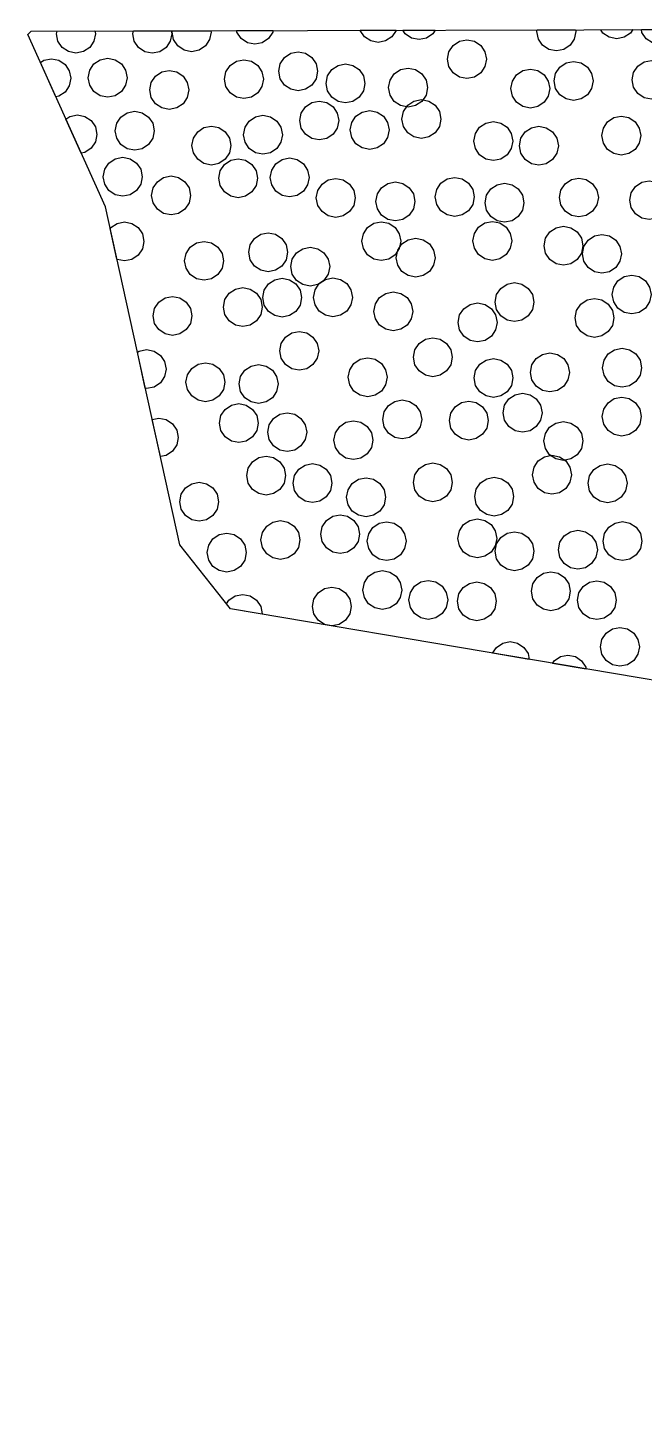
# Model space of a CAD drawing. Header units: millimetres. Extents: x 2 to 154, y 0 to 88.
# Drawn here: x 64.93 to 77.61, y 59.52 to 88.02 of the extents above; entities that cross this region are included whole.
import ezdxf

# ---------------------------------------------------------------- set-up
doc = ezdxf.new("R2010")
doc.units = ezdxf.units.MM
doc.layers.add('BORDER', color=3, linetype='Continuous')

msp = doc.modelspace()

# ---------------------------------------------------------------- linework, layer by layer
for points in [[(66.308, 87.955), (66.319, 87.898), (66.289, 87.745), (66.202, 87.616), (66.072, 87.529), (65.919, 87.498), (65.766, 87.529), (65.637, 87.616), (65.55, 87.745), (65.519, 87.898), (65.53, 87.953), (66.308, 87.955)], [(67.878, 87.958), (67.891, 87.895), (67.86, 87.742), (67.774, 87.612), (67.644, 87.525), (67.491, 87.495), (67.338, 87.525), (67.208, 87.612), (67.121, 87.742), (67.091, 87.895), (67.103, 87.956), (67.878, 87.958)], [(68.693, 87.96), (68.7, 87.928), (68.669, 87.775), (68.582, 87.645), (68.453, 87.558), (68.3, 87.528), (68.147, 87.558), (68.017, 87.645), (67.93, 87.775), (67.9, 87.928), (67.906, 87.958), (68.693, 87.96)], [(69.977, 87.963), (69.97, 87.929), (69.883, 87.799), (69.753, 87.713), (69.6, 87.682), (69.447, 87.713), (69.317, 87.799), (69.231, 87.929), (69.224, 87.962), (69.977, 87.963)], [(72.508, 87.97), (72.507, 87.965), (72.42, 87.835), (72.29, 87.748), (72.137, 87.718), (71.984, 87.748), (71.854, 87.835), (71.768, 87.965), (71.767, 87.968), (72.508, 87.97)], [(73.314, 87.972), (73.262, 87.894), (73.132, 87.807), (72.979, 87.776), (72.826, 87.807), (72.696, 87.894), (72.645, 87.97), (73.314, 87.972)], [(76.197, 87.979), (76.205, 87.942), (76.174, 87.788), (76.088, 87.659), (75.958, 87.572), (75.805, 87.542), (75.652, 87.572), (75.522, 87.659), (75.435, 87.788), (75.405, 87.942), (75.412, 87.977), (76.197, 87.979)], [(77.377, 87.982), (77.329, 87.91), (77.199, 87.823), (77.046, 87.793), (76.893, 87.823), (76.763, 87.91), (76.716, 87.98), (77.377, 87.982)], [(78.316, 87.984), (78.304, 87.924), (78.217, 87.794), (78.087, 87.707), (77.934, 87.677), (77.781, 87.707), (77.651, 87.794), (77.565, 87.924), (77.553, 87.982), (78.316, 87.984)], [(70.861, 86.971), (70.775, 86.841), (70.645, 86.754), (70.492, 86.724), (70.339, 86.754), (70.209, 86.841), (70.122, 86.971), (70.092, 87.124), (70.122, 87.277), (70.209, 87.407), (70.339, 87.494), (70.492, 87.524), (70.645, 87.494), (70.775, 87.407), (70.861, 87.277), (70.892, 87.124), (70.861, 86.971)], [(74.333, 87.221), (74.247, 87.091), (74.117, 87.005), (73.964, 86.974), (73.811, 87.005), (73.681, 87.091), (73.594, 87.221), (73.564, 87.374), (73.594, 87.527), (73.681, 87.657), (73.811, 87.744), (73.964, 87.774), (74.117, 87.744), (74.247, 87.657), (74.333, 87.527), (74.364, 87.374), (74.333, 87.221)], [(65.188, 87.302), (65.261, 87.35), (65.414, 87.381), (65.567, 87.35), (65.697, 87.264), (65.783, 87.134), (65.814, 86.981), (65.783, 86.828), (65.697, 86.698), (65.567, 86.611), (65.505, 86.599), (65.188, 87.302)], [(66.942, 86.839), (66.855, 86.71), (66.726, 86.623), (66.573, 86.592), (66.419, 86.623), (66.29, 86.71), (66.203, 86.839), (66.173, 86.992), (66.203, 87.146), (66.29, 87.275), (66.419, 87.362), (66.573, 87.392), (66.726, 87.362), (66.855, 87.275), (66.942, 87.146), (66.973, 86.992), (66.942, 86.839)], [(69.745, 86.809), (69.659, 86.68), (69.529, 86.593), (69.376, 86.563), (69.223, 86.593), (69.093, 86.68), (69.006, 86.809), (68.976, 86.963), (69.006, 87.116), (69.093, 87.245), (69.223, 87.332), (69.376, 87.363), (69.529, 87.332), (69.659, 87.245), (69.745, 87.116), (69.776, 86.963), (69.745, 86.809)], [(71.837, 86.723), (71.75, 86.593), (71.62, 86.506), (71.467, 86.476), (71.314, 86.506), (71.184, 86.593), (71.097, 86.723), (71.067, 86.876), (71.097, 87.029), (71.184, 87.159), (71.314, 87.246), (71.467, 87.276), (71.62, 87.246), (71.75, 87.159), (71.837, 87.029), (71.867, 86.876), (71.837, 86.723)], [(76.528, 86.773), (76.442, 86.643), (76.312, 86.557), (76.159, 86.526), (76.006, 86.557), (75.876, 86.643), (75.789, 86.773), (75.759, 86.926), (75.789, 87.079), (75.876, 87.209), (76.006, 87.296), (76.159, 87.326), (76.312, 87.296), (76.442, 87.209), (76.528, 87.079), (76.559, 86.926), (76.528, 86.773)], [(78.133, 86.795), (78.047, 86.665), (77.917, 86.579), (77.764, 86.548), (77.611, 86.579), (77.481, 86.665), (77.394, 86.795), (77.364, 86.948), (77.394, 87.101), (77.481, 87.231), (77.611, 87.318), (77.764, 87.348), (77.917, 87.318), (78.047, 87.231), (78.133, 87.101), (78.164, 86.948), (78.133, 86.795)], [(68.209, 86.587), (68.123, 86.458), (67.993, 86.371), (67.84, 86.341), (67.687, 86.371), (67.557, 86.458), (67.47, 86.587), (67.44, 86.741), (67.47, 86.894), (67.557, 87.023), (67.687, 87.11), (67.84, 87.141), (67.993, 87.11), (68.123, 87.023), (68.209, 86.894), (68.24, 86.741), (68.209, 86.587)], [(73.123, 86.636), (73.036, 86.506), (72.906, 86.42), (72.753, 86.389), (72.6, 86.42), (72.47, 86.506), (72.384, 86.636), (72.353, 86.789), (72.384, 86.942), (72.47, 87.072), (72.6, 87.159), (72.753, 87.189), (72.906, 87.159), (73.036, 87.072), (73.123, 86.942), (73.153, 86.789), (73.123, 86.636)], [(75.639, 86.616), (75.552, 86.486), (75.422, 86.4), (75.269, 86.369), (75.116, 86.4), (74.986, 86.486), (74.9, 86.616), (74.869, 86.769), (74.9, 86.922), (74.986, 87.052), (75.116, 87.139), (75.269, 87.169), (75.422, 87.139), (75.552, 87.052), (75.639, 86.922), (75.669, 86.769), (75.639, 86.616)], [(71.296, 85.958), (71.21, 85.829), (71.08, 85.742), (70.927, 85.712), (70.774, 85.742), (70.644, 85.829), (70.557, 85.958), (70.527, 86.112), (70.557, 86.265), (70.644, 86.394), (70.774, 86.481), (70.927, 86.512), (71.08, 86.481), (71.21, 86.394), (71.296, 86.265), (71.327, 86.112), (71.296, 85.958)], [(73.398, 85.99), (73.311, 85.86), (73.181, 85.774), (73.028, 85.743), (72.875, 85.774), (72.745, 85.86), (72.659, 85.99), (72.628, 86.143), (72.659, 86.296), (72.745, 86.426), (72.875, 86.513), (73.028, 86.543), (73.181, 86.513), (73.311, 86.426), (73.398, 86.296), (73.428, 86.143), (73.398, 85.99)], [(65.713, 86.14), (65.796, 86.196), (65.949, 86.226), (66.102, 86.196), (66.232, 86.109), (66.319, 85.979), (66.349, 85.826), (66.319, 85.673), (66.232, 85.543), (66.102, 85.457), (66.027, 85.442), (65.713, 86.14)], [(67.499, 85.748), (67.412, 85.619), (67.282, 85.532), (67.129, 85.502), (66.976, 85.532), (66.846, 85.619), (66.759, 85.748), (66.729, 85.902), (66.759, 86.055), (66.846, 86.184), (66.976, 86.271), (67.129, 86.302), (67.282, 86.271), (67.412, 86.184), (67.499, 86.055), (67.529, 85.902), (67.499, 85.748)], [(70.138, 85.665), (70.051, 85.536), (69.922, 85.449), (69.768, 85.419), (69.615, 85.449), (69.486, 85.536), (69.399, 85.665), (69.368, 85.819), (69.399, 85.972), (69.486, 86.101), (69.615, 86.188), (69.768, 86.219), (69.922, 86.188), (70.051, 86.101), (70.138, 85.972), (70.168, 85.819), (70.138, 85.665)], [(72.333, 85.765), (72.246, 85.635), (72.117, 85.548), (71.964, 85.518), (71.81, 85.548), (71.681, 85.635), (71.594, 85.765), (71.564, 85.918), (71.594, 86.071), (71.681, 86.201), (71.81, 86.287), (71.964, 86.318), (72.117, 86.287), (72.246, 86.201), (72.333, 86.071), (72.364, 85.918), (72.333, 85.765)], [(74.877, 85.536), (74.791, 85.406), (74.661, 85.319), (74.508, 85.289), (74.355, 85.319), (74.225, 85.406), (74.138, 85.536), (74.108, 85.689), (74.138, 85.842), (74.225, 85.972), (74.355, 86.058), (74.508, 86.089), (74.661, 86.058), (74.791, 85.972), (74.877, 85.842), (74.908, 85.689), (74.877, 85.536)], [(77.51, 85.649), (77.424, 85.519), (77.294, 85.433), (77.141, 85.402), (76.988, 85.433), (76.858, 85.519), (76.771, 85.649), (76.741, 85.802), (76.771, 85.955), (76.858, 86.085), (76.988, 86.172), (77.141, 86.202), (77.294, 86.172), (77.424, 86.085), (77.51, 85.955), (77.541, 85.802), (77.51, 85.649)], [(69.077, 85.444), (68.99, 85.314), (68.861, 85.228), (68.707, 85.197), (68.554, 85.228), (68.425, 85.314), (68.338, 85.444), (68.307, 85.597), (68.338, 85.75), (68.425, 85.88), (68.554, 85.967), (68.707, 85.997), (68.861, 85.967), (68.99, 85.88), (69.077, 85.75), (69.107, 85.597), (69.077, 85.444)], [(75.815, 85.441), (75.728, 85.311), (75.598, 85.224), (75.445, 85.194), (75.292, 85.224), (75.163, 85.311), (75.076, 85.441), (75.045, 85.594), (75.076, 85.747), (75.163, 85.877), (75.292, 85.964), (75.445, 85.994), (75.598, 85.964), (75.728, 85.877), (75.815, 85.747), (75.845, 85.594), (75.815, 85.441)], [(67.252, 84.802), (67.165, 84.672), (67.035, 84.585), (66.882, 84.555), (66.729, 84.585), (66.599, 84.672), (66.512, 84.802), (66.482, 84.955), (66.512, 85.108), (66.599, 85.238), (66.729, 85.324), (66.882, 85.355), (67.035, 85.324), (67.165, 85.238), (67.252, 85.108), (67.282, 84.955), (67.252, 84.802)], [(69.627, 84.772), (69.541, 84.642), (69.411, 84.556), (69.258, 84.525), (69.105, 84.556), (68.975, 84.642), (68.888, 84.772), (68.858, 84.925), (68.888, 85.078), (68.975, 85.208), (69.105, 85.295), (69.258, 85.325), (69.411, 85.295), (69.541, 85.208), (69.627, 85.078), (69.658, 84.925), (69.627, 84.772)], [(70.686, 84.788), (70.599, 84.658), (70.469, 84.571), (70.316, 84.541), (70.163, 84.571), (70.033, 84.658), (69.947, 84.788), (69.916, 84.941), (69.947, 85.094), (70.033, 85.224), (70.163, 85.31), (70.316, 85.341), (70.469, 85.31), (70.599, 85.224), (70.686, 85.094), (70.716, 84.941), (70.686, 84.788)], [(68.247, 84.418), (68.16, 84.288), (68.03, 84.201), (67.877, 84.171), (67.724, 84.201), (67.595, 84.288), (67.508, 84.418), (67.477, 84.571), (67.508, 84.724), (67.595, 84.853), (67.724, 84.94), (67.877, 84.971), (68.03, 84.94), (68.16, 84.853), (68.247, 84.724), (68.277, 84.571), (68.247, 84.418)], [(74.083, 84.387), (73.996, 84.257), (73.866, 84.171), (73.713, 84.14), (73.56, 84.171), (73.43, 84.257), (73.344, 84.387), (73.313, 84.54), (73.344, 84.693), (73.43, 84.823), (73.56, 84.91), (73.713, 84.94), (73.866, 84.91), (73.996, 84.823), (74.083, 84.693), (74.113, 84.54), (74.083, 84.387)], [(76.637, 84.375), (76.551, 84.245), (76.421, 84.158), (76.268, 84.128), (76.115, 84.158), (75.985, 84.245), (75.898, 84.375), (75.868, 84.528), (75.898, 84.681), (75.985, 84.811), (76.115, 84.897), (76.268, 84.928), (76.421, 84.897), (76.551, 84.811), (76.637, 84.681), (76.668, 84.528), (76.637, 84.375)], [(71.635, 84.367), (71.548, 84.238), (71.419, 84.151), (71.265, 84.12), (71.112, 84.151), (70.983, 84.238), (70.896, 84.367), (70.865, 84.52), (70.896, 84.673), (70.983, 84.803), (71.112, 84.89), (71.265, 84.92), (71.419, 84.89), (71.548, 84.803), (71.635, 84.673), (71.665, 84.52), (71.635, 84.367)], [(72.862, 84.295), (72.775, 84.165), (72.645, 84.078), (72.492, 84.048), (72.339, 84.078), (72.209, 84.165), (72.123, 84.295), (72.092, 84.448), (72.123, 84.601), (72.209, 84.73), (72.339, 84.817), (72.492, 84.848), (72.645, 84.817), (72.775, 84.73), (72.862, 84.601), (72.892, 84.448), (72.862, 84.295)], [(75.108, 84.268), (75.021, 84.138), (74.892, 84.052), (74.738, 84.021), (74.585, 84.052), (74.456, 84.138), (74.369, 84.268), (74.338, 84.421), (74.369, 84.574), (74.456, 84.704), (74.585, 84.791), (74.738, 84.821), (74.892, 84.791), (75.021, 84.704), (75.108, 84.574), (75.138, 84.421), (75.108, 84.268)], [(78.084, 84.321), (77.998, 84.192), (77.868, 84.105), (77.715, 84.074), (77.562, 84.105), (77.432, 84.192), (77.345, 84.321), (77.315, 84.474), (77.345, 84.627), (77.432, 84.757), (77.562, 84.844), (77.715, 84.874), (77.868, 84.844), (77.998, 84.757), (78.084, 84.627), (78.115, 84.474), (78.084, 84.321)], [(66.624, 83.891), (66.636, 83.909), (66.766, 83.995), (66.919, 84.026), (67.072, 83.995), (67.202, 83.909), (67.288, 83.779), (67.319, 83.626), (67.288, 83.473), (67.202, 83.343), (67.072, 83.256), (66.919, 83.226), (66.766, 83.256), (66.763, 83.258), (66.624, 83.891)], [(70.243, 83.249), (70.157, 83.119), (70.027, 83.032), (69.874, 83.002), (69.721, 83.032), (69.591, 83.119), (69.504, 83.249), (69.474, 83.402), (69.504, 83.555), (69.591, 83.685), (69.721, 83.771), (69.874, 83.802), (70.027, 83.771), (70.157, 83.685), (70.243, 83.555), (70.274, 83.402), (70.243, 83.249)], [(72.573, 83.477), (72.486, 83.347), (72.357, 83.261), (72.203, 83.23), (72.05, 83.261), (71.921, 83.347), (71.834, 83.477), (71.803, 83.63), (71.834, 83.783), (71.921, 83.913), (72.05, 84), (72.203, 84.03), (72.357, 84), (72.486, 83.913), (72.573, 83.783), (72.603, 83.63), (72.573, 83.477)], [(74.856, 83.483), (74.77, 83.353), (74.64, 83.267), (74.487, 83.236), (74.334, 83.267), (74.204, 83.353), (74.117, 83.483), (74.087, 83.636), (74.117, 83.789), (74.204, 83.919), (74.334, 84.006), (74.487, 84.036), (74.64, 84.006), (74.77, 83.919), (74.856, 83.789), (74.887, 83.636), (74.856, 83.483)], [(76.322, 83.383), (76.235, 83.253), (76.105, 83.166), (75.952, 83.136), (75.799, 83.166), (75.669, 83.253), (75.582, 83.383), (75.552, 83.536), (75.582, 83.689), (75.669, 83.819), (75.799, 83.905), (75.952, 83.936), (76.105, 83.905), (76.235, 83.819), (76.322, 83.689), (76.352, 83.536), (76.322, 83.383)], [(68.925, 83.073), (68.838, 82.943), (68.709, 82.856), (68.556, 82.826), (68.402, 82.856), (68.273, 82.943), (68.186, 83.073), (68.156, 83.226), (68.186, 83.379), (68.273, 83.509), (68.402, 83.595), (68.556, 83.626), (68.709, 83.595), (68.838, 83.509), (68.925, 83.379), (68.956, 83.226), (68.925, 83.073)], [(71.11, 82.953), (71.023, 82.824), (70.894, 82.737), (70.741, 82.706), (70.587, 82.737), (70.458, 82.824), (70.371, 82.953), (70.341, 83.106), (70.371, 83.259), (70.458, 83.389), (70.587, 83.476), (70.741, 83.506), (70.894, 83.476), (71.023, 83.389), (71.11, 83.259), (71.141, 83.106), (71.11, 82.953)], [(73.279, 83.137), (73.193, 83.007), (73.063, 82.921), (72.91, 82.89), (72.757, 82.921), (72.627, 83.007), (72.54, 83.137), (72.51, 83.29), (72.54, 83.443), (72.627, 83.573), (72.757, 83.66), (72.91, 83.69), (73.063, 83.66), (73.193, 83.573), (73.279, 83.443), (73.31, 83.29), (73.279, 83.137)], [(77.112, 83.216), (77.026, 83.086), (76.896, 83), (76.743, 82.969), (76.59, 83), (76.46, 83.086), (76.373, 83.216), (76.343, 83.369), (76.373, 83.522), (76.46, 83.652), (76.59, 83.739), (76.743, 83.769), (76.896, 83.739), (77.026, 83.652), (77.112, 83.522), (77.143, 83.369), (77.112, 83.216)], [(69.724, 82.122), (69.637, 81.993), (69.507, 81.906), (69.354, 81.875), (69.201, 81.906), (69.071, 81.993), (68.985, 82.122), (68.954, 82.275), (68.985, 82.428), (69.071, 82.558), (69.201, 82.645), (69.354, 82.675), (69.507, 82.645), (69.637, 82.558), (69.724, 82.428), (69.754, 82.275), (69.724, 82.122)], [(70.533, 82.316), (70.446, 82.186), (70.316, 82.099), (70.163, 82.069), (70.01, 82.099), (69.881, 82.186), (69.794, 82.316), (69.763, 82.469), (69.794, 82.622), (69.881, 82.752), (70.01, 82.838), (70.163, 82.869), (70.316, 82.838), (70.446, 82.752), (70.533, 82.622), (70.563, 82.469), (70.533, 82.316)], [(71.578, 82.322), (71.491, 82.192), (71.361, 82.106), (71.208, 82.075), (71.055, 82.106), (70.925, 82.192), (70.839, 82.322), (70.808, 82.475), (70.839, 82.628), (70.925, 82.758), (71.055, 82.845), (71.208, 82.875), (71.361, 82.845), (71.491, 82.758), (71.578, 82.628), (71.608, 82.475), (71.578, 82.322)], [(75.312, 82.224), (75.225, 82.095), (75.095, 82.008), (74.942, 81.977), (74.789, 82.008), (74.66, 82.095), (74.573, 82.224), (74.542, 82.377), (74.573, 82.53), (74.66, 82.66), (74.789, 82.747), (74.942, 82.777), (75.095, 82.747), (75.225, 82.66), (75.312, 82.53), (75.342, 82.377), (75.312, 82.224)], [(77.724, 82.38), (77.637, 82.25), (77.508, 82.163), (77.355, 82.133), (77.201, 82.163), (77.072, 82.25), (76.985, 82.38), (76.955, 82.533), (76.985, 82.686), (77.072, 82.816), (77.201, 82.902), (77.355, 82.933), (77.508, 82.902), (77.637, 82.816), (77.724, 82.686), (77.755, 82.533), (77.724, 82.38)], [(68.276, 81.94), (68.189, 81.811), (68.06, 81.724), (67.907, 81.693), (67.754, 81.724), (67.624, 81.811), (67.537, 81.94), (67.507, 82.093), (67.537, 82.247), (67.624, 82.376), (67.754, 82.463), (67.907, 82.493), (68.06, 82.463), (68.189, 82.376), (68.276, 82.247), (68.307, 82.093), (68.276, 81.94)], [(72.82, 82.034), (72.733, 81.904), (72.603, 81.818), (72.45, 81.787), (72.297, 81.818), (72.167, 81.904), (72.08, 82.034), (72.05, 82.187), (72.08, 82.34), (72.167, 82.47), (72.297, 82.557), (72.45, 82.587), (72.603, 82.557), (72.733, 82.47), (72.82, 82.34), (72.85, 82.187), (72.82, 82.034)], [(76.958, 81.899), (76.871, 81.769), (76.741, 81.683), (76.588, 81.652), (76.435, 81.683), (76.306, 81.769), (76.219, 81.899), (76.188, 82.052), (76.219, 82.205), (76.306, 82.335), (76.435, 82.422), (76.588, 82.452), (76.741, 82.422), (76.871, 82.335), (76.958, 82.205), (76.988, 82.052), (76.958, 81.899)], [(74.553, 81.806), (74.467, 81.676), (74.337, 81.59), (74.184, 81.559), (74.031, 81.59), (73.901, 81.676), (73.814, 81.806), (73.784, 81.959), (73.814, 82.112), (73.901, 82.242), (74.031, 82.329), (74.184, 82.359), (74.337, 82.329), (74.467, 82.242), (74.553, 82.112), (74.584, 81.959), (74.553, 81.806)], [(70.883, 81.222), (70.797, 81.093), (70.667, 81.006), (70.514, 80.975), (70.361, 81.006), (70.231, 81.093), (70.144, 81.222), (70.114, 81.375), (70.144, 81.528), (70.231, 81.658), (70.361, 81.745), (70.514, 81.775), (70.667, 81.745), (70.797, 81.658), (70.883, 81.528), (70.914, 81.375), (70.883, 81.222)], [(73.632, 81.09), (73.546, 80.96), (73.416, 80.873), (73.263, 80.843), (73.11, 80.873), (72.98, 80.96), (72.893, 81.09), (72.863, 81.243), (72.893, 81.396), (72.98, 81.526), (73.11, 81.612), (73.263, 81.643), (73.416, 81.612), (73.546, 81.526), (73.632, 81.396), (73.663, 81.243), (73.632, 81.09)], [(67.184, 81.344), (67.221, 81.369), (67.374, 81.4), (67.528, 81.369), (67.657, 81.282), (67.744, 81.153), (67.774, 81), (67.744, 80.846), (67.657, 80.717), (67.528, 80.63), (67.374, 80.6), (67.347, 80.605), (67.184, 81.344)], [(72.292, 80.678), (72.205, 80.548), (72.075, 80.461), (71.922, 80.431), (71.769, 80.461), (71.639, 80.548), (71.553, 80.678), (71.522, 80.831), (71.553, 80.984), (71.639, 81.114), (71.769, 81.201), (71.922, 81.231), (72.075, 81.201), (72.205, 81.114), (72.292, 80.984), (72.322, 80.831), (72.292, 80.678)], [(76.041, 80.778), (75.955, 80.648), (75.825, 80.562), (75.672, 80.531), (75.519, 80.562), (75.389, 80.648), (75.302, 80.778), (75.272, 80.931), (75.302, 81.084), (75.389, 81.214), (75.519, 81.301), (75.672, 81.331), (75.825, 81.301), (75.955, 81.214), (76.041, 81.084), (76.072, 80.931), (76.041, 80.778)], [(77.526, 80.874), (77.439, 80.744), (77.309, 80.657), (77.156, 80.627), (77.003, 80.657), (76.873, 80.744), (76.787, 80.874), (76.756, 81.027), (76.787, 81.18), (76.873, 81.31), (77.003, 81.397), (77.156, 81.427), (77.309, 81.397), (77.439, 81.31), (77.526, 81.18), (77.556, 81.027), (77.526, 80.874)], [(68.954, 80.576), (68.867, 80.446), (68.737, 80.359), (68.584, 80.329), (68.431, 80.359), (68.302, 80.446), (68.215, 80.576), (68.184, 80.729), (68.215, 80.882), (68.302, 81.011), (68.431, 81.098), (68.584, 81.129), (68.737, 81.098), (68.867, 81.011), (68.954, 80.882), (68.984, 80.729), (68.954, 80.576)], [(70.047, 80.54), (69.961, 80.41), (69.831, 80.323), (69.678, 80.293), (69.525, 80.323), (69.395, 80.41), (69.308, 80.54), (69.278, 80.693), (69.308, 80.846), (69.395, 80.976), (69.525, 81.062), (69.678, 81.093), (69.831, 81.062), (69.961, 80.976), (70.047, 80.846), (70.078, 80.693), (70.047, 80.54)], [(74.882, 80.663), (74.795, 80.533), (74.665, 80.447), (74.512, 80.416), (74.359, 80.447), (74.229, 80.533), (74.143, 80.663), (74.112, 80.816), (74.143, 80.969), (74.229, 81.099), (74.359, 81.186), (74.512, 81.216), (74.665, 81.186), (74.795, 81.099), (74.882, 80.969), (74.912, 80.816), (74.882, 80.663)], [(75.479, 79.948), (75.392, 79.818), (75.263, 79.732), (75.11, 79.701), (74.956, 79.732), (74.827, 79.818), (74.74, 79.948), (74.71, 80.101), (74.74, 80.254), (74.827, 80.384), (74.956, 80.471), (75.11, 80.501), (75.263, 80.471), (75.392, 80.384), (75.479, 80.254), (75.51, 80.101), (75.479, 79.948)], [(77.519, 79.869), (77.432, 79.739), (77.303, 79.652), (77.15, 79.622), (76.997, 79.652), (76.867, 79.739), (76.78, 79.869), (76.75, 80.022), (76.78, 80.175), (76.867, 80.304), (76.997, 80.391), (77.15, 80.422), (77.303, 80.391), (77.432, 80.304), (77.519, 80.175), (77.55, 80.022), (77.519, 79.869)], [(69.641, 79.735), (69.554, 79.606), (69.424, 79.519), (69.271, 79.489), (69.118, 79.519), (68.988, 79.606), (68.902, 79.735), (68.871, 79.889), (68.902, 80.042), (68.988, 80.171), (69.118, 80.258), (69.271, 80.289), (69.424, 80.258), (69.554, 80.171), (69.641, 80.042), (69.671, 79.889), (69.641, 79.735)], [(70.636, 79.548), (70.55, 79.418), (70.42, 79.331), (70.267, 79.301), (70.114, 79.331), (69.984, 79.418), (69.897, 79.548), (69.867, 79.701), (69.897, 79.854), (69.984, 79.984), (70.114, 80.07), (70.267, 80.101), (70.42, 80.07), (70.55, 79.984), (70.636, 79.854), (70.667, 79.701), (70.636, 79.548)], [(73.002, 79.812), (72.916, 79.682), (72.786, 79.595), (72.633, 79.565), (72.48, 79.595), (72.35, 79.682), (72.263, 79.812), (72.233, 79.965), (72.263, 80.118), (72.35, 80.248), (72.48, 80.334), (72.633, 80.365), (72.786, 80.334), (72.916, 80.248), (73.002, 80.118), (73.033, 79.965), (73.002, 79.812)], [(74.373, 79.787), (74.286, 79.658), (74.157, 79.571), (74.004, 79.54), (73.85, 79.571), (73.721, 79.658), (73.634, 79.787), (73.604, 79.94), (73.634, 80.093), (73.721, 80.223), (73.85, 80.31), (74.004, 80.34), (74.157, 80.31), (74.286, 80.223), (74.373, 80.093), (74.404, 79.94), (74.373, 79.787)], [(67.488, 79.965), (67.626, 79.992), (67.779, 79.962), (67.909, 79.875), (67.995, 79.746), (68.026, 79.592), (67.995, 79.439), (67.909, 79.31), (67.779, 79.223), (67.656, 79.198), (67.488, 79.965)], [(71.998, 79.385), (71.912, 79.255), (71.782, 79.168), (71.629, 79.138), (71.476, 79.168), (71.346, 79.255), (71.259, 79.385), (71.229, 79.538), (71.259, 79.691), (71.346, 79.821), (71.476, 79.908), (71.629, 79.938), (71.782, 79.908), (71.912, 79.821), (71.998, 79.691), (72.029, 79.538), (71.998, 79.385)], [(76.319, 79.368), (76.232, 79.238), (76.102, 79.151), (75.949, 79.121), (75.796, 79.151), (75.666, 79.238), (75.58, 79.368), (75.549, 79.521), (75.58, 79.674), (75.666, 79.804), (75.796, 79.89), (75.949, 79.921), (76.102, 79.89), (76.232, 79.804), (76.319, 79.674), (76.349, 79.521), (76.319, 79.368)], [(70.204, 78.655), (70.117, 78.525), (69.987, 78.439), (69.834, 78.408), (69.681, 78.439), (69.551, 78.525), (69.465, 78.655), (69.434, 78.808), (69.465, 78.961), (69.551, 79.091), (69.681, 79.178), (69.834, 79.208), (69.987, 79.178), (70.117, 79.091), (70.204, 78.961), (70.234, 78.808), (70.204, 78.655)], [(71.157, 78.502), (71.07, 78.373), (70.94, 78.286), (70.787, 78.256), (70.634, 78.286), (70.504, 78.373), (70.417, 78.502), (70.387, 78.656), (70.417, 78.809), (70.504, 78.938), (70.634, 79.025), (70.787, 79.056), (70.94, 79.025), (71.07, 78.938), (71.157, 78.809), (71.187, 78.656), (71.157, 78.502)], [(73.632, 78.516), (73.545, 78.387), (73.415, 78.3), (73.262, 78.269), (73.109, 78.3), (72.979, 78.387), (72.893, 78.516), (72.862, 78.669), (72.893, 78.822), (72.979, 78.952), (73.109, 79.039), (73.262, 79.069), (73.415, 79.039), (73.545, 78.952), (73.632, 78.822), (73.662, 78.669), (73.632, 78.516)], [(76.084, 78.673), (75.997, 78.543), (75.868, 78.456), (75.714, 78.426), (75.561, 78.456), (75.432, 78.543), (75.345, 78.673), (75.314, 78.826), (75.345, 78.979), (75.432, 79.109), (75.561, 79.196), (75.714, 79.226), (75.868, 79.196), (75.997, 79.109), (76.084, 78.979), (76.114, 78.826), (76.084, 78.673)], [(77.227, 78.497), (77.14, 78.367), (77.011, 78.28), (76.858, 78.25), (76.705, 78.28), (76.575, 78.367), (76.488, 78.497), (76.458, 78.65), (76.488, 78.803), (76.575, 78.932), (76.705, 79.019), (76.858, 79.05), (77.011, 79.019), (77.14, 78.932), (77.227, 78.803), (77.258, 78.65), (77.227, 78.497)], [(68.823, 78.119), (68.737, 77.989), (68.607, 77.902), (68.454, 77.872), (68.301, 77.902), (68.171, 77.989), (68.084, 78.119), (68.054, 78.272), (68.084, 78.425), (68.171, 78.555), (68.301, 78.641), (68.454, 78.672), (68.607, 78.641), (68.737, 78.555), (68.823, 78.425), (68.854, 78.272), (68.823, 78.119)], [(72.259, 78.209), (72.172, 78.079), (72.042, 77.993), (71.889, 77.962), (71.736, 77.993), (71.606, 78.079), (71.52, 78.209), (71.489, 78.362), (71.52, 78.515), (71.606, 78.645), (71.736, 78.732), (71.889, 78.762), (72.042, 78.732), (72.172, 78.645), (72.259, 78.515), (72.289, 78.362), (72.259, 78.209)], [(74.895, 78.222), (74.808, 78.093), (74.678, 78.006), (74.525, 77.976), (74.372, 78.006), (74.242, 78.093), (74.156, 78.222), (74.125, 78.376), (74.156, 78.529), (74.242, 78.658), (74.372, 78.745), (74.525, 78.776), (74.678, 78.745), (74.808, 78.658), (74.895, 78.529), (74.925, 78.376), (74.895, 78.222)], [(70.496, 77.332), (70.409, 77.202), (70.279, 77.115), (70.126, 77.085), (69.973, 77.115), (69.844, 77.202), (69.757, 77.332), (69.726, 77.485), (69.757, 77.638), (69.844, 77.768), (69.973, 77.854), (70.126, 77.885), (70.279, 77.854), (70.409, 77.768), (70.496, 77.638), (70.526, 77.485), (70.496, 77.332)], [(71.725, 77.45), (71.638, 77.32), (71.508, 77.233), (71.355, 77.203), (71.202, 77.233), (71.072, 77.32), (70.986, 77.45), (70.955, 77.603), (70.986, 77.756), (71.072, 77.886), (71.202, 77.972), (71.355, 78.003), (71.508, 77.972), (71.638, 77.886), (71.725, 77.756), (71.755, 77.603), (71.725, 77.45)], [(72.682, 77.307), (72.595, 77.177), (72.465, 77.09), (72.312, 77.06), (72.159, 77.09), (72.029, 77.177), (71.943, 77.307), (71.912, 77.46), (71.943, 77.613), (72.029, 77.743), (72.159, 77.829), (72.312, 77.86), (72.465, 77.829), (72.595, 77.743), (72.682, 77.613), (72.712, 77.46), (72.682, 77.307)], [(74.548, 77.365), (74.461, 77.236), (74.332, 77.149), (74.179, 77.118), (74.025, 77.149), (73.896, 77.236), (73.809, 77.365), (73.779, 77.518), (73.809, 77.672), (73.896, 77.801), (74.025, 77.888), (74.179, 77.918), (74.332, 77.888), (74.461, 77.801), (74.548, 77.672), (74.579, 77.518), (74.548, 77.365)], [(77.536, 77.309), (77.449, 77.179), (77.319, 77.093), (77.166, 77.062), (77.013, 77.093), (76.884, 77.179), (76.797, 77.309), (76.766, 77.462), (76.797, 77.615), (76.884, 77.745), (77.013, 77.832), (77.166, 77.862), (77.319, 77.832), (77.449, 77.745), (77.536, 77.615), (77.566, 77.462), (77.536, 77.309)], [(69.392, 77.072), (69.305, 76.942), (69.175, 76.855), (69.022, 76.825), (68.869, 76.855), (68.739, 76.942), (68.653, 77.072), (68.622, 77.225), (68.653, 77.378), (68.739, 77.508), (68.869, 77.595), (69.022, 77.625), (69.175, 77.595), (69.305, 77.508), (69.392, 77.378), (69.422, 77.225), (69.392, 77.072)], [(75.312, 77.098), (75.226, 76.969), (75.096, 76.882), (74.943, 76.851), (74.79, 76.882), (74.66, 76.969), (74.573, 77.098), (74.543, 77.251), (74.573, 77.405), (74.66, 77.534), (74.79, 77.621), (74.943, 77.651), (75.096, 77.621), (75.226, 77.534), (75.312, 77.405), (75.343, 77.251), (75.312, 77.098)], [(76.617, 77.131), (76.53, 77.001), (76.401, 76.914), (76.248, 76.884), (76.095, 76.914), (75.965, 77.001), (75.878, 77.131), (75.848, 77.284), (75.878, 77.437), (75.965, 77.567), (76.095, 77.653), (76.248, 77.684), (76.401, 77.653), (76.53, 77.567), (76.617, 77.437), (76.648, 77.284), (76.617, 77.131)], [(72.594, 76.302), (72.508, 76.172), (72.378, 76.086), (72.225, 76.055), (72.072, 76.086), (71.942, 76.172), (71.855, 76.302), (71.825, 76.455), (71.855, 76.608), (71.942, 76.738), (72.072, 76.825), (72.225, 76.855), (72.378, 76.825), (72.508, 76.738), (72.594, 76.608), (72.625, 76.455), (72.594, 76.302)], [(76.06, 76.276), (75.974, 76.146), (75.844, 76.06), (75.691, 76.029), (75.538, 76.06), (75.408, 76.146), (75.321, 76.276), (75.291, 76.429), (75.321, 76.582), (75.408, 76.712), (75.538, 76.799), (75.691, 76.829), (75.844, 76.799), (75.974, 76.712), (76.06, 76.582), (76.091, 76.429), (76.06, 76.276)], [(71.554, 75.964), (71.467, 75.834), (71.337, 75.747), (71.184, 75.717), (71.031, 75.747), (70.901, 75.834), (70.814, 75.964), (70.784, 76.117), (70.814, 76.27), (70.901, 76.4), (71.031, 76.486), (71.184, 76.517), (71.337, 76.486), (71.467, 76.4), (71.554, 76.27), (71.584, 76.117), (71.554, 75.964)], [(73.54, 76.098), (73.453, 75.969), (73.323, 75.882), (73.17, 75.852), (73.017, 75.882), (72.887, 75.969), (72.801, 76.098), (72.77, 76.252), (72.801, 76.405), (72.887, 76.534), (73.017, 76.621), (73.17, 76.652), (73.323, 76.621), (73.453, 76.534), (73.54, 76.405), (73.57, 76.252), (73.54, 76.098)], [(74.537, 76.07), (74.45, 75.94), (74.321, 75.853), (74.168, 75.823), (74.014, 75.853), (73.885, 75.94), (73.798, 76.07), (73.768, 76.223), (73.798, 76.376), (73.885, 76.505), (74.014, 76.592), (74.168, 76.623), (74.321, 76.592), (74.45, 76.505), (74.537, 76.376), (74.568, 76.223), (74.537, 76.07)], [(77.007, 76.093), (76.92, 75.963), (76.79, 75.876), (76.637, 75.846), (76.484, 75.876), (76.354, 75.963), (76.268, 76.093), (76.237, 76.246), (76.268, 76.399), (76.354, 76.529), (76.484, 76.615), (76.637, 76.646), (76.79, 76.615), (76.92, 76.529), (77.007, 76.399), (77.037, 76.246), (77.007, 76.093)], [(69.098, 76.065), (69.016, 76.168), (69.068, 76.246), (69.198, 76.333), (69.351, 76.363), (69.504, 76.333), (69.634, 76.246), (69.721, 76.116), (69.751, 75.963), (69.749, 75.955), (69.098, 76.065)], [(77.481, 75.134), (77.395, 75.005), (77.265, 74.918), (77.112, 74.887), (76.959, 74.918), (76.829, 75.005), (76.742, 75.134), (76.712, 75.287), (76.742, 75.44), (76.829, 75.57), (76.959, 75.657), (77.112, 75.687), (77.265, 75.657), (77.395, 75.57), (77.481, 75.44), (77.512, 75.287), (77.481, 75.134)], [(74.491, 75.155), (74.572, 75.276), (74.702, 75.363), (74.855, 75.393), (75.008, 75.363), (75.138, 75.276), (75.225, 75.147), (75.248, 75.028), (74.491, 75.155)], [(75.724, 74.947), (75.76, 75.001), (75.889, 75.088), (76.043, 75.118), (76.196, 75.088), (76.325, 75.001), (76.412, 74.871), (76.42, 74.83), (75.724, 74.947)]]:
    msp.add_lwpolyline(points, close=True)
at = {"layer": 'BORDER'}
msp.add_lwpolyline([(96.624, 59.522), (93.635, 65.708), (91.341, 68.419), (88.421, 70.782), (85.641, 72.312), (80.636, 74.119), (69.098, 76.065), (68.055, 77.386), (66.526, 84.337), (64.927, 87.882), (64.997, 87.951), (93.426, 88.021), (93.774, 83.642), (95.511, 81.904), (106.355, 81.765)], dxfattribs=at)

doc.saveas('drawing.dxf')
